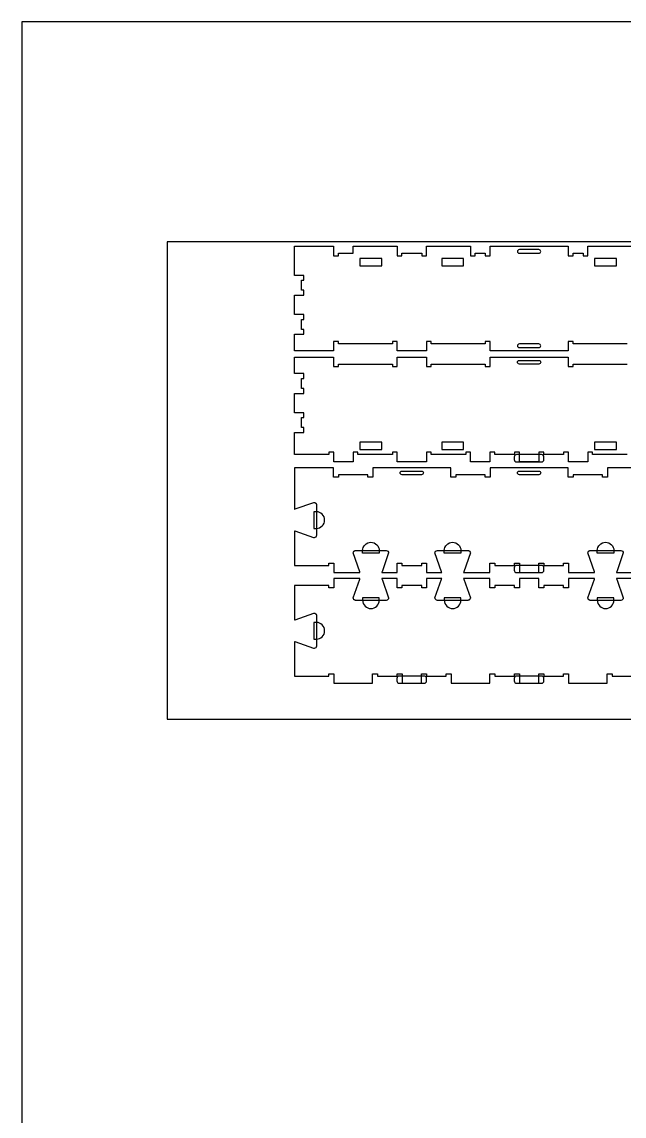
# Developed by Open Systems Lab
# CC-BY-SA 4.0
# Model space of a CAD drawing. Extents: x 0 to 4485, y 0 to 8771.
# Drawn here: x 0 to 1540, y 2797 to 5593 of the extents above; entities that cross this region are included whole.
import ezdxf

# ---------------------------------------------------------------- set-up
doc = ezdxf.new("R2010")
doc.units = 0
for name, color, linetype in [('0_SHEET_SPRUCEPLY_2440X122', 1, 'CONTINUOUS'), ('3_ANYTOOL_CUTTHROUGH_INSID', 4, 'CONTINUOUS'), ('4_ANYTOOL_CUTTHROUGH_OUTSI', 5, 'CONTINUOUS'), ('5_ANYTOOL_HALF_MILL_9MM_IN', 3, 'CONTINUOUS'), ('DONOTCUT', 7, 'CONTINUOUS')]:
    doc.layers.add(name, color=color, linetype=linetype)

msp = doc.modelspace()

# ---------------------------------------------------------------- linework, layer by layer
at = {"layer": '0_SHEET_SPRUCEPLY_2440X122'}
msp.add_lwpolyline([(371.7, 5031), (371.7, 3811), (2811.7, 3811), (2811.7, 5031)], close=True, dxfattribs=at)
at = {"layer": '3_ANYTOOL_CUTTHROUGH_INSID', "color": 4}
for points in [[(1271.9, 5001.9), (1321.9, 5001.9, 1), (1321.9, 5011.4), (1271.9, 5011.4, 1)], [(1271.9, 5001.9), (1321.9, 5001.9, 1), (1321.9, 5011.4), (1271.9, 5011.4, 1)], [(1271.9, 4770.4, 1), (1271.9, 4760.9), (1321.9, 4760.9, 1), (1321.9, 4770.4)], [(1271.9, 4770.4, 1), (1271.9, 4760.9), (1321.9, 4760.9, 1), (1321.9, 4770.4)], [(1321.9, 4718.9), (1271.9, 4718.9, -1), (1271.9, 4728.4), (1321.9, 4728.4, -1)], [(1321.9, 4718.9), (1271.9, 4718.9, -1), (1271.9, 4728.4), (1321.9, 4728.4, -1)], [(1021.9, 4435.9), (971.9, 4435.9, -1), (971.9, 4445.4), (1021.9, 4445.4, -1)], [(1021.9, 4435.9), (971.9, 4435.9, -1), (971.9, 4445.4), (1021.9, 4445.4, -1)], [(1321.9, 4435.9), (1271.9, 4435.9, -1), (1271.9, 4445.4), (1321.9, 4445.4, -1)], [(1321.9, 4435.9), (1271.9, 4435.9, -1), (1271.9, 4445.4), (1321.9, 4445.4, -1)]]:
    msp.add_lwpolyline(points, format="xyb", close=True, dxfattribs=at)
for points in [[(920.6, 4988.4), (864.4, 4988.4), (864.4, 4969.9), (920.6, 4969.9)], [(920.6, 4988.4), (864.4, 4988.4), (864.4, 4969.9), (920.6, 4969.9)], [(1129.5, 4969.9), (1129.5, 4988.4), (1073.3, 4988.4), (1073.3, 4969.9)], [(1129.5, 4969.9), (1129.5, 4988.4), (1073.3, 4988.4), (1073.3, 4969.9)], [(1520.6, 4988.4), (1464.4, 4988.4), (1464.4, 4969.9), (1520.6, 4969.9)], [(1520.6, 4988.4), (1464.4, 4988.4), (1464.4, 4969.9), (1520.6, 4969.9)], [(864.4, 4500.9), (920.6, 4500.9), (920.6, 4519.4), (864.4, 4519.4)], [(864.4, 4500.9), (920.6, 4500.9), (920.6, 4519.4), (864.4, 4519.4)], [(1129.5, 4500.9), (1129.5, 4519.4), (1073.3, 4519.4), (1073.3, 4500.9)], [(1129.5, 4500.9), (1129.5, 4519.4), (1073.3, 4519.4), (1073.3, 4500.9)], [(1464.4, 4500.9), (1520.6, 4500.9), (1520.6, 4519.4), (1464.4, 4519.4)], [(1464.4, 4500.9), (1520.6, 4500.9), (1520.6, 4519.4), (1464.4, 4519.4)]]:
    msp.add_lwpolyline(points, close=True, dxfattribs=at)
at = {"layer": '4_ANYTOOL_CUTTHROUGH_OUTSI', "color": 5}
for points in [[(1547.2, 4770.4), (1409.2, 4770.4), (1409.2, 4776.4), (1396.7, 4776.4), (1396.7, 4752.4), (1197.2, 4752.4), (1197.2, 4776.4), (1184.7, 4776.4), (1184.7, 4770.4), (1046.7, 4770.4), (1046.7, 4776.4), (1034.2, 4776.4), (1034.2, 4752.4), (959.7, 4752.4), (959.7, 4776.4), (947.2, 4776.4), (947.2, 4770.4), (809.2, 4770.4), (809.2, 4776.4), (796.7, 4776.4), (796.7, 4752.4), (697.2, 4752.4), (697.2, 4794.9), (721.2, 4794.9), (721.2, 4807.4), (715.2, 4807.4), (715.2, 4832.9), (721.2, 4832.9), (721.2, 4845.4), (697.2, 4845.4), (697.2, 4894.9), (721.2, 4894.9), (721.2, 4907.4), (715.2, 4907.4), (715.2, 4932.9), (721.2, 4932.9), (721.2, 4945.4), (697.2, 4945.4), (697.2, 5019.9), (796.7, 5019.9), (796.7, 4995.9), (809.2, 4995.9), (809.2, 5001.9), (847.2, 5001.9), (847.2, 5019.9), (959.2, 5019.9), (959.2, 4995.9), (971.7, 4995.9), (971.7, 5001.9), (1022.2, 5001.9), (1022.2, 4995.9), (1034.7, 4995.9), (1034.7, 5019.9), (1146.7, 5019.9), (1146.7, 4995.9), (1159.2, 4995.9), (1159.2, 5001.9), (1184.7, 5001.9), (1184.7, 4995.9), (1197.2, 4995.9), (1197.2, 5019.9), (1396.7, 5019.9), (1396.7, 4995.9), (1409.2, 4995.9), (1409.2, 5001.9), (1434.7, 5001.9), (1434.7, 4995.9), (1447.2, 4995.9), (1447.2, 5019.9), (1559.2, 5019.9)], [(1547.2, 4770.4), (1409.2, 4770.4), (1409.2, 4776.4), (1396.7, 4776.4), (1396.7, 4752.4), (1197.2, 4752.4), (1197.2, 4776.4), (1184.7, 4776.4), (1184.7, 4770.4), (1046.7, 4770.4), (1046.7, 4776.4), (1034.2, 4776.4), (1034.2, 4752.4), (959.7, 4752.4), (959.7, 4776.4), (947.2, 4776.4), (947.2, 4770.4), (809.2, 4770.4), (809.2, 4776.4), (796.7, 4776.4), (796.7, 4752.4), (697.2, 4752.4), (697.2, 4794.9), (721.2, 4794.9), (721.2, 4807.4), (715.2, 4807.4), (715.2, 4832.9), (721.2, 4832.9), (721.2, 4845.4), (697.2, 4845.4), (697.2, 4894.9), (721.2, 4894.9), (721.2, 4907.4), (715.2, 4907.4), (715.2, 4932.9), (721.2, 4932.9), (721.2, 4945.4), (697.2, 4945.4), (697.2, 5019.9), (796.7, 5019.9), (796.7, 4995.9), (809.2, 4995.9), (809.2, 5001.9), (847.2, 5001.9), (847.2, 5019.9), (959.2, 5019.9), (959.2, 4995.9), (971.7, 4995.9), (971.7, 5001.9), (1022.2, 5001.9), (1022.2, 4995.9), (1034.7, 4995.9), (1034.7, 5019.9), (1146.7, 5019.9), (1146.7, 4995.9), (1159.2, 4995.9), (1159.2, 5001.9), (1184.7, 5001.9), (1184.7, 4995.9), (1197.2, 4995.9), (1197.2, 5019.9), (1396.7, 5019.9), (1396.7, 4995.9), (1409.2, 4995.9), (1409.2, 5001.9), (1434.7, 5001.9), (1434.7, 4995.9), (1447.2, 4995.9), (1447.2, 5019.9), (1559.2, 5019.9)], [(1547.2, 4487.4), (1459.2, 4487.4), (1459.2, 4493.4), (1446.7, 4493.4), (1446.7, 4469.4), (1397.2, 4469.4), (1397.2, 4493.4), (1384.7, 4493.4), (1384.7, 4487.4), (1334.2, 4487.4), (1334.2, 4493.4), (1321.7, 4493.4), (1321.7, 4469.4), (1272.2, 4469.4), (1272.2, 4493.4), (1259.7, 4493.4), (1259.7, 4487.4), (1209.2, 4487.4), (1209.2, 4493.4), (1208.9, 4493.4), (1208.9, 4493.4), (1196.7, 4493.4), (1196.7, 4469.4), (1147.2, 4469.4), (1147.2, 4493.1), (1147.2, 4493.4), (1134.7, 4493.4), (1134.7, 4487.4), (1046.7, 4487.4), (1046.7, 4493.4), (1034.2, 4493.4), (1034.2, 4469.4), (959.7, 4469.4), (959.7, 4493.4), (947.2, 4493.4), (947.2, 4487.4), (859.2, 4487.4), (859.2, 4493.4), (846.7, 4493.4), (846.7, 4493.1), (846.7, 4469.4), (797.2, 4469.4), (797.2, 4469.4), (797.2, 4493.1), (797.2, 4493.4), (784.7, 4493.4), (784.7, 4487.4), (697.2, 4487.4), (697.2, 4543.9), (721.2, 4543.9), (721.2, 4556.4), (715.2, 4556.4), (715.2, 4581.9), (721.2, 4581.9), (721.2, 4594.4), (697.2, 4594.4), (697.2, 4643.9), (721.2, 4643.9), (721.2, 4656.4), (715.2, 4656.4), (715.2, 4681.9), (721.2, 4681.9), (721.2, 4694.4), (697.2, 4694.4), (697.2, 4736.9), (796.7, 4736.9), (796.7, 4736.9), (796.7, 4713.1), (796.7, 4712.9), (809.2, 4712.9), (809.2, 4718.9), (846.9, 4718.9), (947.2, 4718.9), (947.2, 4712.9), (959.7, 4712.9), (959.7, 4736.9), (1034.2, 4736.9), (1034.2, 4712.9), (1046.7, 4712.9), (1046.7, 4718.9), (1146.9, 4718.9), (1184.7, 4718.9), (1184.7, 4712.9), (1197.2, 4712.9), (1197.2, 4736.9), (1197.2, 4736.9), (1396.7, 4736.9), (1396.7, 4713.1), (1396.7, 4712.9), (1409.2, 4712.9), (1409.2, 4718.9), (1446.9, 4718.9), (1547.2, 4718.9)], [(1547.2, 4487.4), (1459.2, 4487.4), (1459.2, 4493.4), (1446.7, 4493.4), (1446.7, 4469.4), (1397.2, 4469.4), (1397.2, 4493.4), (1384.7, 4493.4), (1384.7, 4487.4), (1334.2, 4487.4), (1334.2, 4493.4), (1321.7, 4493.4), (1321.7, 4469.4), (1272.2, 4469.4), (1272.2, 4493.4), (1259.7, 4493.4), (1259.7, 4487.4), (1209.2, 4487.4), (1209.2, 4493.4), (1196.7, 4493.4), (1196.7, 4493.1), (1196.7, 4493.1), (1196.7, 4469.4), (1147.2, 4469.4), (1147.2, 4493.1), (1147.2, 4493.4), (1134.7, 4493.4), (1134.7, 4487.4), (1046.7, 4487.4), (1046.7, 4493.4), (1034.2, 4493.4), (1034.2, 4469.4), (959.7, 4469.4), (959.7, 4493.4), (947.2, 4493.4), (947.2, 4487.4), (859.2, 4487.4), (859.2, 4493.4), (846.7, 4493.4), (846.7, 4493.1), (846.7, 4469.4), (797.2, 4469.4), (797.2, 4469.4), (797.2, 4493.1), (797.2, 4493.4), (784.7, 4493.4), (784.7, 4487.4), (697.2, 4487.4), (697.2, 4543.9), (721.2, 4543.9), (721.2, 4556.4), (715.2, 4556.4), (715.2, 4581.9), (721.2, 4581.9), (721.2, 4594.4), (697.2, 4594.4), (697.2, 4643.9), (721.2, 4643.9), (721.2, 4656.4), (715.2, 4656.4), (715.2, 4681.9), (721.2, 4681.9), (721.2, 4694.4), (697.2, 4694.4), (697.2, 4736.9), (796.7, 4736.9), (796.7, 4736.9), (796.7, 4713.1), (796.7, 4712.9), (809.2, 4712.9), (809.2, 4718.9), (846.9, 4718.9), (947.2, 4718.9), (947.2, 4712.9), (959.7, 4712.9), (959.7, 4736.9), (1034.2, 4736.9), (1034.2, 4712.9), (1046.7, 4712.9), (1046.7, 4718.9), (1146.9, 4718.9), (1184.7, 4718.9), (1184.7, 4712.9), (1197.2, 4712.9), (1197.2, 4736.9), (1197.2, 4736.9), (1396.7, 4736.9), (1396.7, 4713.1), (1396.7, 4712.9), (1409.2, 4712.9), (1409.2, 4718.9), (1446.9, 4718.9), (1547.2, 4718.9)]]:
    msp.add_lwpolyline(points, dxfattribs=at)
for points in [[(1696.7, 4453.9), (1497.2, 4453.9), (1497.2, 4429.9), (1484.7, 4429.9), (1484.7, 4435.9), (1446.9, 4435.9), (1409.2, 4435.9), (1409.2, 4429.9), (1396.7, 4429.9), (1396.7, 4430.1), (1396.7, 4430.1), (1396.7, 4453.9), (1197.2, 4453.9), (1197.2, 4429.9), (1184.7, 4429.9), (1184.7, 4435.9), (1109.2, 4435.9), (1109.2, 4429.9), (1096.7, 4429.9), (1096.7, 4453.9), (897.2, 4453.9), (897.2, 4429.9), (884.7, 4429.9), (884.7, 4435.9), (846.9, 4435.9), (809.2, 4435.9), (809.2, 4429.9), (796.7, 4429.9), (796.7, 4430.1), (796.7, 4430.1), (796.7, 4453.9), (697.2, 4453.9), (697.2, 4348.2), (697.2, 4348.2, 0.061485), (698.5, 4348.5), (746.8, 4365.4), (746.9, 4365.4), (746.9, 4365.4), (746.9, 4365.4, -0.198912), (751.3, 4363.5), (751.4, 4363.4), (751.5, 4363.3), (751.6, 4363.2), (751.7, 4363.1), (751.8, 4363), (751.9, 4362.9), (752, 4362.7), (752.1, 4362.6), (752.2, 4362.5), (752.3, 4362.4), (752.3, 4362.2), (752.4, 4362.1), (752.5, 4361.9), (752.6, 4361.8), (752.6, 4361.7), (752.7, 4361.5), (752.7, 4361.4), (752.8, 4361.2), (752.8, 4361.1), (752.9, 4360.9), (752.9, 4360.8), (753, 4360.6), (753, 4360.5), (753, 4360.3), (753.1, 4360.2), (753.1, 4360), (753.1, 4359.9), (753.1, 4359.7), (753.1, 4359.6), (753.1, 4359.4), (753.2, 4359.3), (753.2, 4359.1), (753.2, 4281.1, -0.414214), (746.9, 4274.9), (746.9, 4274.9), (746.8, 4274.9), (698.5, 4291.8), (698.5, 4291.8, 0.061485), (697.2, 4292), (697.2, 4204.4), (784.7, 4204.4), (784.7, 4210.4), (797.2, 4210.4), (797.2, 4210.1), (797.2, 4210.1), (797.2, 4186.4), (846.9, 4186.4), (864.3, 4186.4), (864.3, 4186.4, 0.061485), (864.1, 4187.8), (847.2, 4236), (847.2, 4236.1), (847.2, 4236.1), (847.2, 4236.1, -0.198912), (849, 4240.5), (849.1, 4240.7), (849.2, 4240.8), (849.4, 4240.9), (849.5, 4241), (849.6, 4241), (849.7, 4241.1), (849.8, 4241.2), (850, 4241.3), (850.1, 4241.4), (850.2, 4241.5), (850.4, 4241.6), (850.5, 4241.6), (850.6, 4241.7), (850.8, 4241.8), (850.9, 4241.8), (851.1, 4241.9), (851.2, 4242), (851.3, 4242), (851.5, 4242.1), (851.6, 4242.1), (851.8, 4242.2), (851.9, 4242.2), (852.1, 4242.2), (852.2, 4242.3), (852.4, 4242.3), (852.5, 4242.3), (852.7, 4242.3), (852.8, 4242.4), (853, 4242.4), (853.2, 4242.4), (853.3, 4242.4), (853.5, 4242.4), (931.5, 4242.4, -0.414214), (937.7, 4236.1), (937.7, 4236.1), (937.7, 4236), (920.8, 4187.8), (920.8, 4187.8, 0.061485), (920.6, 4186.4), (959.2, 4186.4), (959.2, 4210.4), (971.7, 4210.4), (971.7, 4204.4), (1022.2, 4204.4), (1022.2, 4210.4), (1034.7, 4210.4), (1034.7, 4186.4), (1073.3, 4186.4), (1073.3, 4186.4, 0.061485), (1073, 4187.8), (1056.1, 4236), (1056.1, 4236.1), (1056.1, 4236.1), (1056.1, 4236.1, -0.414214), (1062.4, 4242.4), (1140.4, 4242.4), (1140.5, 4242.4), (1140.7, 4242.4), (1140.8, 4242.4), (1141, 4242.4), (1141.1, 4242.3), (1141.3, 4242.3), (1141.4, 4242.3), (1141.6, 4242.3), (1141.7, 4242.2), (1141.9, 4242.2), (1142, 4242.2), (1142.2, 4242.1), (1142.3, 4242.1), (1142.5, 4242), (1142.6, 4242), (1142.7, 4241.9), (1142.9, 4241.8), (1143, 4241.8), (1143.2, 4241.7), (1143.3, 4241.6), (1143.4, 4241.6), (1143.6, 4241.5), (1143.7, 4241.4), (1143.8, 4241.3), (1144, 4241.2), (1144.1, 4241.1), (1144.2, 4241), (1144.3, 4241), (1144.4, 4240.9), (1144.6, 4240.8), (1144.7, 4240.7), (1144.8, 4240.5, -0.198912), (1146.6, 4236.1), (1146.6, 4236.1), (1146.6, 4236), (1129.7, 4187.8), (1129.7, 4187.8, 0.061485), (1129.5, 4186.4), (1196.7, 4186.4), (1196.7, 4210.4), (1209.2, 4210.4), (1209.2, 4204.4), (1259.7, 4204.4), (1259.7, 4210.4), (1272.2, 4210.4), (1272.2, 4186.4), (1321.7, 4186.4), (1321.7, 4210.4), (1334.2, 4210.4), (1334.2, 4204.4), (1384.7, 4204.4), (1384.7, 4210.4), (1397.2, 4210.4), (1397.2, 4186.4), (1446.9, 4186.4), (1464.3, 4186.4), (1464.3, 4186.4, 0.061485), (1464.1, 4187.8), (1447.2, 4236), (1447.2, 4236.1), (1447.2, 4236.1), (1447.2, 4236.1, -0.198912), (1449, 4240.5), (1449.1, 4240.7), (1449.2, 4240.8), (1449.4, 4240.9), (1449.5, 4241), (1449.6, 4241), (1449.7, 4241.1), (1449.8, 4241.2), (1450, 4241.3), (1450.1, 4241.4), (1450.2, 4241.5), (1450.4, 4241.6), (1450.5, 4241.6), (1450.6, 4241.7), (1450.8, 4241.8), (1450.9, 4241.8), (1451.1, 4241.9), (1451.2, 4242), (1451.3, 4242), (1451.5, 4242.1), (1451.6, 4242.1), (1451.8, 4242.2), (1451.9, 4242.2), (1452.1, 4242.2), (1452.2, 4242.3), (1452.4, 4242.3), (1452.5, 4242.3), (1452.7, 4242.3), (1452.8, 4242.4), (1453, 4242.4), (1453.2, 4242.4), (1453.3, 4242.4), (1453.5, 4242.4), (1531.5, 4242.4, -0.414214), (1537.7, 4236.1), (1537.7, 4236.1), (1537.7, 4236), (1520.8, 4187.8), (1520.8, 4187.8, 0.061485), (1520.6, 4186.4), (1559.2, 4186.4)], [(1696.7, 4453.9), (1497.2, 4453.9), (1497.2, 4429.9), (1484.7, 4429.9), (1484.7, 4435.9), (1446.9, 4435.9), (1409.2, 4435.9), (1409.2, 4429.9), (1396.7, 4429.9), (1396.7, 4430.1), (1396.7, 4430.1), (1396.7, 4453.9), (1197.2, 4453.9), (1197.2, 4429.9), (1184.7, 4429.9), (1184.7, 4435.9), (1109.2, 4435.9), (1109.2, 4429.9), (1096.7, 4429.9), (1096.7, 4453.9), (897.2, 4453.9), (897.2, 4429.9), (884.7, 4429.9), (884.7, 4435.9), (846.9, 4435.9), (809.2, 4435.9), (809.2, 4429.9), (796.7, 4429.9), (796.7, 4430.1), (796.7, 4430.1), (796.7, 4453.9), (697.2, 4453.9), (697.2, 4348.2), (697.2, 4348.2, 0.061485), (698.5, 4348.5), (746.8, 4365.4), (746.9, 4365.4), (746.9, 4365.4), (746.9, 4365.4, -0.198912), (751.3, 4363.5), (751.4, 4363.4), (751.5, 4363.3), (751.6, 4363.2), (751.7, 4363.1), (751.8, 4363), (751.9, 4362.9), (752, 4362.7), (752.1, 4362.6), (752.2, 4362.5), (752.3, 4362.4), (752.3, 4362.2), (752.4, 4362.1), (752.5, 4361.9), (752.6, 4361.8), (752.6, 4361.7), (752.7, 4361.5), (752.7, 4361.4), (752.8, 4361.2), (752.8, 4361.1), (752.9, 4360.9), (752.9, 4360.8), (753, 4360.6), (753, 4360.5), (753, 4360.3), (753.1, 4360.2), (753.1, 4360), (753.1, 4359.9), (753.1, 4359.7), (753.1, 4359.6), (753.1, 4359.4), (753.2, 4359.3), (753.2, 4359.1), (753.2, 4281.1, -0.414214), (746.9, 4274.9), (746.9, 4274.9), (746.8, 4274.9), (698.5, 4291.8), (698.5, 4291.8, 0.061485), (697.2, 4292), (697.2, 4204.4), (784.7, 4204.4), (784.7, 4210.4), (797.2, 4210.4), (797.2, 4210.1), (797.2, 4210.1), (797.2, 4186.4), (846.9, 4186.4), (864.3, 4186.4), (864.3, 4186.4, 0.061485), (864.1, 4187.8), (847.2, 4236), (847.2, 4236.1), (847.2, 4236.1), (847.2, 4236.1, -0.198912), (849, 4240.5), (849.1, 4240.7), (849.2, 4240.8), (849.4, 4240.9), (849.5, 4241), (849.6, 4241), (849.7, 4241.1), (849.8, 4241.2), (850, 4241.3), (850.1, 4241.4), (850.2, 4241.5), (850.4, 4241.6), (850.5, 4241.6), (850.6, 4241.7), (850.8, 4241.8), (850.9, 4241.8), (851.1, 4241.9), (851.2, 4242), (851.3, 4242), (851.5, 4242.1), (851.6, 4242.1), (851.8, 4242.2), (851.9, 4242.2), (852.1, 4242.2), (852.2, 4242.3), (852.4, 4242.3), (852.5, 4242.3), (852.7, 4242.3), (852.8, 4242.4), (853, 4242.4), (853.2, 4242.4), (853.3, 4242.4), (853.5, 4242.4), (931.5, 4242.4, -0.414214), (937.7, 4236.1), (937.7, 4236.1), (937.7, 4236), (920.8, 4187.8), (920.8, 4187.8, 0.061485), (920.6, 4186.4), (959.2, 4186.4), (959.2, 4210.4), (971.7, 4210.4), (971.7, 4204.4), (1022.2, 4204.4), (1022.2, 4210.4), (1034.7, 4210.4), (1034.7, 4186.4), (1073.3, 4186.4), (1073.3, 4186.4, 0.061485), (1073, 4187.8), (1056.1, 4236), (1056.1, 4236.1), (1056.1, 4236.1), (1056.1, 4236.1, -0.414214), (1062.4, 4242.4), (1140.4, 4242.4), (1140.5, 4242.4), (1140.7, 4242.4), (1140.8, 4242.4), (1141, 4242.4), (1141.1, 4242.3), (1141.3, 4242.3), (1141.4, 4242.3), (1141.6, 4242.3), (1141.7, 4242.2), (1141.9, 4242.2), (1142, 4242.2), (1142.2, 4242.1), (1142.3, 4242.1), (1142.5, 4242), (1142.6, 4242), (1142.7, 4241.9), (1142.9, 4241.8), (1143, 4241.8), (1143.2, 4241.7), (1143.3, 4241.6), (1143.4, 4241.6), (1143.6, 4241.5), (1143.7, 4241.4), (1143.8, 4241.3), (1144, 4241.2), (1144.1, 4241.1), (1144.2, 4241), (1144.3, 4241), (1144.4, 4240.9), (1144.6, 4240.8), (1144.7, 4240.7), (1144.8, 4240.5, -0.198912), (1146.6, 4236.1), (1146.6, 4236.1), (1146.6, 4236), (1129.7, 4187.8), (1129.7, 4187.8, 0.061485), (1129.5, 4186.4), (1196.7, 4186.4), (1196.7, 4210.4), (1209.2, 4210.4), (1209.2, 4204.4), (1259.7, 4204.4), (1259.7, 4210.4), (1272.2, 4210.4), (1272.2, 4186.4), (1321.7, 4186.4), (1321.7, 4210.4), (1334.2, 4210.4), (1334.2, 4204.4), (1384.7, 4204.4), (1384.7, 4210.4), (1397.2, 4210.4), (1397.2, 4186.4), (1446.9, 4186.4), (1464.3, 4186.4), (1464.3, 4186.4, 0.061485), (1464.1, 4187.8), (1447.2, 4236), (1447.2, 4236.1), (1447.2, 4236.1), (1447.2, 4236.1, -0.198912), (1449, 4240.5), (1449.1, 4240.7), (1449.2, 4240.8), (1449.4, 4240.9), (1449.5, 4241), (1449.6, 4241), (1449.7, 4241.1), (1449.8, 4241.2), (1450, 4241.3), (1450.1, 4241.4), (1450.2, 4241.5), (1450.4, 4241.6), (1450.5, 4241.6), (1450.6, 4241.7), (1450.8, 4241.8), (1450.9, 4241.8), (1451.1, 4241.9), (1451.2, 4242), (1451.3, 4242), (1451.5, 4242.1), (1451.6, 4242.1), (1451.8, 4242.2), (1451.9, 4242.2), (1452.1, 4242.2), (1452.2, 4242.3), (1452.4, 4242.3), (1452.5, 4242.3), (1452.7, 4242.3), (1452.8, 4242.4), (1453, 4242.4), (1453.2, 4242.4), (1453.3, 4242.4), (1453.5, 4242.4), (1531.5, 4242.4, -0.414214), (1537.7, 4236.1), (1537.7, 4236.1), (1537.7, 4236), (1520.8, 4187.8), (1520.8, 4187.8, 0.061485), (1520.6, 4186.4), (1559.2, 4186.4)], [(1559.2, 4170.9), (1520.6, 4170.9), (1520.6, 4170.9, 0.061485), (1520.8, 4169.5), (1537.7, 4121.2), (1537.7, 4121.2), (1537.7, 4121.1), (1537.7, 4121.1, -0.414214), (1531.5, 4114.9), (1453.5, 4114.9), (1453.3, 4114.9), (1453.2, 4114.9), (1453, 4114.9), (1452.8, 4114.9), (1452.7, 4114.9), (1452.5, 4114.9), (1452.4, 4115), (1452.2, 4115), (1452.1, 4115), (1451.9, 4115.1), (1451.8, 4115.1), (1451.6, 4115.1), (1451.5, 4115.2), (1451.3, 4115.2), (1451.2, 4115.3), (1451.1, 4115.4), (1450.9, 4115.4), (1450.8, 4115.5), (1450.6, 4115.5), (1450.5, 4115.6), (1450.4, 4115.7), (1450.2, 4115.8), (1450.1, 4115.9), (1450, 4115.9), (1449.8, 4116), (1449.7, 4116.1), (1449.6, 4116.2), (1449.5, 4116.3), (1449.4, 4116.4), (1449.2, 4116.5), (1449.1, 4116.6), (1449, 4116.7, -0.198912), (1447.2, 4121.1), (1447.2, 4121.2), (1447.2, 4121.2), (1464.1, 4169.5), (1464.1, 4169.5, 0.061485), (1464.3, 4170.9), (1446.9, 4170.9), (1397.2, 4170.9), (1397.2, 4146.9), (1384.7, 4146.9), (1384.7, 4152.9), (1334.2, 4152.9), (1334.2, 4146.9), (1321.7, 4146.9), (1321.7, 4170.9), (1272.2, 4170.9), (1272.2, 4146.9), (1259.7, 4146.9), (1259.7, 4152.9), (1209.2, 4152.9), (1209.2, 4146.9), (1196.7, 4146.9), (1196.7, 4170.9), (1129.5, 4170.9), (1129.5, 4170.9, 0.061485), (1129.7, 4169.5), (1146.6, 4121.2), (1146.6, 4121.2), (1146.6, 4121.1), (1146.6, 4121.1, -0.198912), (1144.8, 4116.7), (1144.7, 4116.6), (1144.6, 4116.5), (1144.4, 4116.4), (1144.3, 4116.3), (1144.2, 4116.2), (1144.1, 4116.1), (1144, 4116), (1143.8, 4115.9), (1143.7, 4115.9), (1143.6, 4115.8), (1143.4, 4115.7), (1143.3, 4115.6), (1143.2, 4115.5), (1143, 4115.5), (1142.9, 4115.4), (1142.7, 4115.4), (1142.6, 4115.3), (1142.5, 4115.2), (1142.3, 4115.2), (1142.2, 4115.1), (1142, 4115.1), (1141.9, 4115.1), (1141.7, 4115), (1141.6, 4115), (1141.4, 4115), (1141.3, 4114.9), (1141.1, 4114.9), (1141, 4114.9), (1140.8, 4114.9), (1140.7, 4114.9), (1140.5, 4114.9), (1140.4, 4114.9), (1062.4, 4114.9, -0.414214), (1056.1, 4121.1), (1056.1, 4121.2), (1056.1, 4121.2), (1073, 4169.5), (1073, 4169.5, 0.061485), (1073.3, 4170.9), (1034.7, 4170.9), (1034.7, 4146.9), (1022.2, 4146.9), (1022.2, 4152.9), (971.7, 4152.9), (971.7, 4146.9), (959.2, 4146.9), (959.2, 4170.9), (920.6, 4170.9), (920.6, 4170.9, 0.061485), (920.8, 4169.5), (937.7, 4121.2), (937.7, 4121.2), (937.7, 4121.1), (937.7, 4121.1, -0.414214), (931.5, 4114.9), (853.5, 4114.9), (853.3, 4114.9), (853.2, 4114.9), (853, 4114.9), (852.8, 4114.9), (852.7, 4114.9), (852.5, 4114.9), (852.4, 4115), (852.2, 4115), (852.1, 4115), (851.9, 4115.1), (851.8, 4115.1), (851.6, 4115.1), (851.5, 4115.2), (851.3, 4115.2), (851.2, 4115.3), (851.1, 4115.4), (850.9, 4115.4), (850.8, 4115.5), (850.6, 4115.5), (850.5, 4115.6), (850.4, 4115.7), (850.2, 4115.8), (850.1, 4115.9), (850, 4115.9), (849.8, 4116), (849.7, 4116.1), (849.6, 4116.2), (849.5, 4116.3), (849.4, 4116.4), (849.2, 4116.5), (849.1, 4116.6), (849, 4116.7, -0.198912), (847.2, 4121.1), (847.2, 4121.2), (847.2, 4121.2), (864.1, 4169.5), (864.1, 4169.5, 0.061485), (864.3, 4170.9), (846.9, 4170.9), (797.2, 4170.9), (797.2, 4170.9), (797.2, 4147.1), (797.2, 4146.9), (784.7, 4146.9), (784.7, 4152.9), (697.2, 4152.9), (697.2, 4065.2), (697.2, 4065.2, 0.061485), (698.5, 4065.5), (746.8, 4082.4), (746.9, 4082.4), (746.9, 4082.4), (746.9, 4082.4, -0.198912), (751.3, 4080.5), (751.4, 4080.4), (751.5, 4080.3), (751.6, 4080.2), (751.7, 4080.1), (751.8, 4080), (751.9, 4079.9), (752, 4079.7), (752.1, 4079.6), (752.2, 4079.5), (752.3, 4079.4), (752.3, 4079.2), (752.4, 4079.1), (752.5, 4078.9), (752.6, 4078.8), (752.6, 4078.7), (752.7, 4078.5), (752.7, 4078.4), (752.8, 4078.2), (752.8, 4078.1), (752.9, 4077.9), (752.9, 4077.8), (753, 4077.6), (753, 4077.5), (753, 4077.3), (753.1, 4077.2), (753.1, 4077), (753.1, 4076.9), (753.1, 4076.7), (753.1, 4076.6), (753.1, 4076.4), (753.2, 4076.3), (753.2, 4076.1), (753.2, 3998.1, -0.414214), (746.9, 3991.9), (746.9, 3991.9), (746.8, 3991.9), (698.5, 4008.8), (698.5, 4008.8, 0.061485), (697.2, 4009), (697.2, 3921.4), (784.7, 3921.4), (784.7, 3927.4), (797.2, 3927.4), (797.2, 3903.4), (896.7, 3903.4), (896.7, 3927.4), (909.2, 3927.4), (909.2, 3921.4), (959.7, 3921.4), (959.7, 3927.4), (959.9, 3927.4), (959.9, 3927.4), (971.9, 3927.4), (972.2, 3927.4), (972.2, 3927.1), (972.2, 3903.4), (1021.7, 3903.4), (1021.7, 3927.1), (1021.7, 3927.4), (1034.2, 3927.4), (1034.2, 3921.4), (1084.7, 3921.4), (1084.7, 3927.4), (1097.2, 3927.4), (1097.2, 3903.4), (1196.7, 3903.4), (1196.7, 3927.4), (1209.2, 3927.4), (1209.2, 3921.4), (1259.7, 3921.4), (1259.7, 3927.4), (1259.9, 3927.4), (1259.9, 3927.4), (1271.9, 3927.4), (1272.2, 3927.4), (1272.2, 3927.1), (1272.2, 3903.4), (1321.7, 3903.4), (1321.7, 3927.1), (1321.7, 3927.4), (1334.2, 3927.4), (1334.2, 3921.4), (1384.7, 3921.4), (1384.7, 3927.4), (1397.2, 3927.4), (1397.2, 3903.4), (1496.7, 3903.4), (1496.7, 3927.4), (1509.2, 3927.4), (1509.2, 3921.4), (1559.7, 3921.4)], [(1559.2, 4170.9), (1520.6, 4170.9), (1520.6, 4170.9, 0.061485), (1520.8, 4169.5), (1537.7, 4121.2), (1537.7, 4121.2), (1537.7, 4121.1), (1537.7, 4121.1, -0.414214), (1531.5, 4114.9), (1453.5, 4114.9), (1453.3, 4114.9), (1453.2, 4114.9), (1453, 4114.9), (1452.8, 4114.9), (1452.7, 4114.9), (1452.5, 4114.9), (1452.4, 4115), (1452.2, 4115), (1452.1, 4115), (1451.9, 4115.1), (1451.8, 4115.1), (1451.6, 4115.1), (1451.5, 4115.2), (1451.3, 4115.2), (1451.2, 4115.3), (1451.1, 4115.4), (1450.9, 4115.4), (1450.8, 4115.5), (1450.6, 4115.5), (1450.5, 4115.6), (1450.4, 4115.7), (1450.2, 4115.8), (1450.1, 4115.9), (1450, 4115.9), (1449.8, 4116), (1449.7, 4116.1), (1449.6, 4116.2), (1449.5, 4116.3), (1449.4, 4116.4), (1449.2, 4116.5), (1449.1, 4116.6), (1449, 4116.7, -0.198912), (1447.2, 4121.1), (1447.2, 4121.2), (1447.2, 4121.2), (1464.1, 4169.5), (1464.1, 4169.5, 0.061485), (1464.3, 4170.9), (1446.9, 4170.9), (1397.2, 4170.9), (1397.2, 4146.9), (1384.7, 4146.9), (1384.7, 4152.9), (1334.2, 4152.9), (1334.2, 4146.9), (1321.7, 4146.9), (1321.7, 4170.9), (1272.2, 4170.9), (1272.2, 4146.9), (1259.7, 4146.9), (1259.7, 4152.9), (1209.2, 4152.9), (1209.2, 4146.9), (1196.7, 4146.9), (1196.7, 4170.9), (1129.5, 4170.9), (1129.5, 4170.9, 0.061485), (1129.7, 4169.5), (1146.6, 4121.2), (1146.6, 4121.2), (1146.6, 4121.1), (1146.6, 4121.1, -0.198912), (1144.8, 4116.7), (1144.7, 4116.6), (1144.6, 4116.5), (1144.4, 4116.4), (1144.3, 4116.3), (1144.2, 4116.2), (1144.1, 4116.1), (1144, 4116), (1143.8, 4115.9), (1143.7, 4115.9), (1143.6, 4115.8), (1143.4, 4115.7), (1143.3, 4115.6), (1143.2, 4115.5), (1143, 4115.5), (1142.9, 4115.4), (1142.7, 4115.4), (1142.6, 4115.3), (1142.5, 4115.2), (1142.3, 4115.2), (1142.2, 4115.1), (1142, 4115.1), (1141.9, 4115.1), (1141.7, 4115), (1141.6, 4115), (1141.4, 4115), (1141.3, 4114.9), (1141.1, 4114.9), (1141, 4114.9), (1140.8, 4114.9), (1140.7, 4114.9), (1140.5, 4114.9), (1140.4, 4114.9), (1062.4, 4114.9, -0.414214), (1056.1, 4121.1), (1056.1, 4121.2), (1056.1, 4121.2), (1073, 4169.5), (1073, 4169.5, 0.061485), (1073.3, 4170.9), (1034.7, 4170.9), (1034.7, 4146.9), (1022.2, 4146.9), (1022.2, 4152.9), (971.7, 4152.9), (971.7, 4146.9), (959.2, 4146.9), (959.2, 4170.9), (920.6, 4170.9), (920.6, 4170.9, 0.061485), (920.8, 4169.5), (937.7, 4121.2), (937.7, 4121.2), (937.7, 4121.1), (937.7, 4121.1, -0.414214), (931.5, 4114.9), (853.5, 4114.9), (853.3, 4114.9), (853.2, 4114.9), (853, 4114.9), (852.8, 4114.9), (852.7, 4114.9), (852.5, 4114.9), (852.4, 4115), (852.2, 4115), (852.1, 4115), (851.9, 4115.1), (851.8, 4115.1), (851.6, 4115.1), (851.5, 4115.2), (851.3, 4115.2), (851.2, 4115.3), (851.1, 4115.4), (850.9, 4115.4), (850.8, 4115.5), (850.6, 4115.5), (850.5, 4115.6), (850.4, 4115.7), (850.2, 4115.8), (850.1, 4115.9), (850, 4115.9), (849.8, 4116), (849.7, 4116.1), (849.6, 4116.2), (849.5, 4116.3), (849.4, 4116.4), (849.2, 4116.5), (849.1, 4116.6), (849, 4116.7, -0.198912), (847.2, 4121.1), (847.2, 4121.2), (847.2, 4121.2), (864.1, 4169.5), (864.1, 4169.5, 0.061485), (864.3, 4170.9), (846.9, 4170.9), (797.2, 4170.9), (797.2, 4170.9), (797.2, 4147.1), (797.2, 4146.9), (784.7, 4146.9), (784.7, 4152.9), (697.2, 4152.9), (697.2, 4065.2), (697.2, 4065.2, 0.061485), (698.5, 4065.5), (746.8, 4082.4), (746.9, 4082.4), (746.9, 4082.4), (746.9, 4082.4, -0.198912), (751.3, 4080.5), (751.4, 4080.4), (751.5, 4080.3), (751.6, 4080.2), (751.7, 4080.1), (751.8, 4080), (751.9, 4079.9), (752, 4079.7), (752.1, 4079.6), (752.2, 4079.5), (752.3, 4079.4), (752.3, 4079.2), (752.4, 4079.1), (752.5, 4078.9), (752.6, 4078.8), (752.6, 4078.7), (752.7, 4078.5), (752.7, 4078.4), (752.8, 4078.2), (752.8, 4078.1), (752.9, 4077.9), (752.9, 4077.8), (753, 4077.6), (753, 4077.5), (753, 4077.3), (753.1, 4077.2), (753.1, 4077), (753.1, 4076.9), (753.1, 4076.7), (753.1, 4076.6), (753.1, 4076.4), (753.2, 4076.3), (753.2, 4076.1), (753.2, 3998.1, -0.414214), (746.9, 3991.9), (746.9, 3991.9), (746.8, 3991.9), (698.5, 4008.8), (698.5, 4008.8, 0.061485), (697.2, 4009), (697.2, 3921.4), (784.7, 3921.4), (784.7, 3927.4), (797.2, 3927.4), (797.2, 3903.4), (896.7, 3903.4), (896.7, 3927.4), (909.2, 3927.4), (909.2, 3921.4), (959.7, 3921.4), (959.7, 3927.4), (959.9, 3927.4), (959.9, 3927.4), (971.9, 3927.4), (972.2, 3927.4), (972.2, 3927.1), (972.2, 3903.4), (1021.7, 3903.4), (1021.7, 3927.1), (1021.7, 3927.4), (1034.2, 3927.4), (1034.2, 3921.4), (1084.7, 3921.4), (1084.7, 3927.4), (1097.2, 3927.4), (1097.2, 3903.4), (1196.7, 3903.4), (1196.7, 3927.4), (1209.2, 3927.4), (1209.2, 3921.4), (1259.7, 3921.4), (1259.7, 3927.4), (1259.9, 3927.4), (1259.9, 3927.4), (1271.9, 3927.4), (1272.2, 3927.4), (1272.2, 3927.1), (1272.2, 3903.4), (1321.7, 3903.4), (1321.7, 3927.1), (1321.7, 3927.4), (1334.2, 3927.4), (1334.2, 3921.4), (1384.7, 3921.4), (1384.7, 3927.4), (1397.2, 3927.4), (1397.2, 3903.4), (1496.7, 3903.4), (1496.7, 3927.4), (1509.2, 3927.4), (1509.2, 3921.4), (1559.7, 3921.4)]]:
    msp.add_lwpolyline(points, format="xyb", dxfattribs=at)
at = {"layer": '5_ANYTOOL_HALF_MILL_9MM_IN'}
for points in [[(1265, 4487.4, 0.414214), (1259, 4481.4), (1259, 4474.9, 0.414214), (1265, 4468.9), (1328.8, 4468.9, 0.414214), (1334.8, 4474.9), (1334.8, 4481.4, 0.414214), (1328.8, 4487.4)], [(1265, 4487.4, 0.414214), (1259, 4481.4), (1259, 4474.9, 0.414214), (1265, 4468.9), (1328.8, 4468.9, 0.414214), (1334.8, 4474.9), (1334.8, 4481.4, 0.414214), (1328.8, 4487.4)], [(752.9, 4298.9, 1), (752.9, 4341.4), (752.7, 4341.4), (746.7, 4341.4), (746.7, 4298.9), (752.7, 4298.9), (752.9, 4298.9)], [(752.9, 4298.9, 1), (752.9, 4341.4), (752.7, 4341.4), (746.7, 4341.4), (746.7, 4298.9), (752.7, 4298.9), (752.9, 4298.9)], [(871.2, 4242.1, -1), (913.7, 4242.1), (913.7, 4241.9), (913.7, 4235.9), (871.2, 4235.9), (871.2, 4241.9), (871.2, 4242.1)], [(871.2, 4242.1, -1), (913.7, 4242.1), (913.7, 4241.9), (913.7, 4235.9), (871.2, 4235.9), (871.2, 4241.9), (871.2, 4242.1)], [(1080.1, 4242.1, -1), (1122.6, 4242.1), (1122.6, 4241.9), (1122.6, 4235.9), (1080.1, 4235.9), (1080.1, 4241.9), (1080.1, 4242.1)], [(1080.1, 4242.1, -1), (1122.6, 4242.1), (1122.6, 4241.9), (1122.6, 4235.9), (1080.1, 4235.9), (1080.1, 4241.9), (1080.1, 4242.1)], [(1471.2, 4242.1, -1), (1513.7, 4242.1), (1513.7, 4241.9), (1513.7, 4235.9), (1471.2, 4235.9), (1471.2, 4241.9), (1471.2, 4242.1)], [(1471.2, 4242.1, -1), (1513.7, 4242.1), (1513.7, 4241.9), (1513.7, 4235.9), (1471.2, 4235.9), (1471.2, 4241.9), (1471.2, 4242.1)], [(1265, 4204.4, 0.414214), (1259, 4198.4), (1259, 4191.9, 0.414214), (1265, 4185.9), (1328.8, 4185.9, 0.414214), (1334.8, 4191.9), (1334.8, 4198.4, 0.414214), (1328.8, 4204.4)], [(1265, 4204.4, 0.414214), (1259, 4198.4), (1259, 4191.9, 0.414214), (1265, 4185.9), (1328.8, 4185.9, 0.414214), (1334.8, 4191.9), (1334.8, 4198.4, 0.414214), (1328.8, 4204.4)], [(871.2, 4115.1, 0.414214), (892.5, 4093.9, 0.414214), (913.7, 4115.1), (913.7, 4115.4), (913.7, 4121.4), (871.2, 4121.4), (871.2, 4115.4), (871.2, 4115.1)], [(871.2, 4115.1, 0.414214), (892.5, 4093.9, 0.414214), (913.7, 4115.1), (913.7, 4115.4), (913.7, 4121.4), (871.2, 4121.4), (871.2, 4115.4), (871.2, 4115.1)], [(1080.1, 4115.1, 0.414214), (1101.4, 4093.9, 0.414214), (1122.6, 4115.1), (1122.6, 4115.4), (1122.6, 4121.4), (1080.1, 4121.4), (1080.1, 4115.4), (1080.1, 4115.1)], [(1080.1, 4115.1, 0.414214), (1101.4, 4093.9, 0.414214), (1122.6, 4115.1), (1122.6, 4115.4), (1122.6, 4121.4), (1080.1, 4121.4), (1080.1, 4115.4), (1080.1, 4115.1)], [(1471.2, 4115.1, 0.414214), (1492.5, 4093.9, 0.414214), (1513.7, 4115.1), (1513.7, 4115.4), (1513.7, 4121.4), (1471.2, 4121.4), (1471.2, 4115.4), (1471.2, 4115.1)], [(1471.2, 4115.1, 0.414214), (1492.5, 4093.9, 0.414214), (1513.7, 4115.1), (1513.7, 4115.4), (1513.7, 4121.4), (1471.2, 4121.4), (1471.2, 4115.4), (1471.2, 4115.1)], [(752.9, 4015.9, 1), (752.9, 4058.4), (752.7, 4058.4), (746.7, 4058.4), (746.7, 4015.9), (752.7, 4015.9), (752.9, 4015.9)], [(752.9, 4015.9, 1), (752.9, 4058.4), (752.7, 4058.4), (746.7, 4058.4), (746.7, 4015.9), (752.7, 4015.9), (752.9, 4015.9)], [(965, 3921.4, 0.414214), (959, 3915.4), (959, 3908.9, 0.414214), (965, 3902.9), (1028.8, 3902.9, 0.414214), (1034.8, 3908.9), (1034.8, 3915.4, 0.414214), (1028.8, 3921.4)], [(965, 3921.4, 0.414214), (959, 3915.4), (959, 3908.9, 0.414214), (965, 3902.9), (1028.8, 3902.9, 0.414214), (1034.8, 3908.9), (1034.8, 3915.4, 0.414214), (1028.8, 3921.4)], [(1265, 3921.4, 0.414214), (1259, 3915.4), (1259, 3908.9, 0.414214), (1265, 3902.9), (1328.8, 3902.9, 0.414214), (1334.8, 3908.9), (1334.8, 3915.4, 0.414214), (1328.8, 3921.4)], [(1265, 3921.4, 0.414214), (1259, 3915.4), (1259, 3908.9, 0.414214), (1265, 3902.9), (1328.8, 3902.9, 0.414214), (1334.8, 3908.9), (1334.8, 3915.4, 0.414214), (1328.8, 3921.4)]]:
    msp.add_lwpolyline(points, format="xyb", close=True, dxfattribs=at)
at = {"layer": 'DONOTCUT'}
msp.add_lwpolyline([(0, 0), (3183.4, 0), (3183.4, 5593.4), (0, 5593.4)], close=True, dxfattribs=at)

doc.saveas('drawing.dxf')
